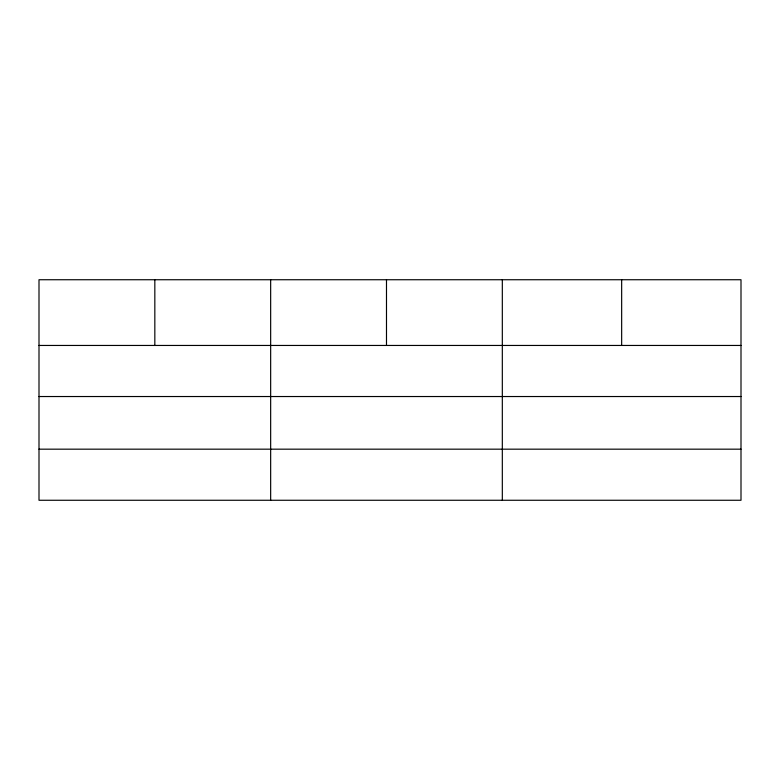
<?xml version="1.0" encoding="UTF-8"?>
<svg xmlns="http://www.w3.org/2000/svg" width="780" height="780" viewBox="0 0 780 780"><rect width="100%" height="100%" fill="white"/><g stroke="black" fill="none" stroke-linecap="round" stroke-linejoin="round"><path stroke-width="1.17" d="M741 396.532L741 279.737L39 279.737L39 500.263L741 500.263L741 396.532L39 396.532M39 345.452L741 345.452M39 449.173L741 449.173M621.66 279.737L621.66 345.452M502.32 279.737L502.32 500.263M386.49 279.737L386.49 345.452M270.66 279.737L270.66 500.263M154.83 279.737L154.83 345.452"/></g></svg>
